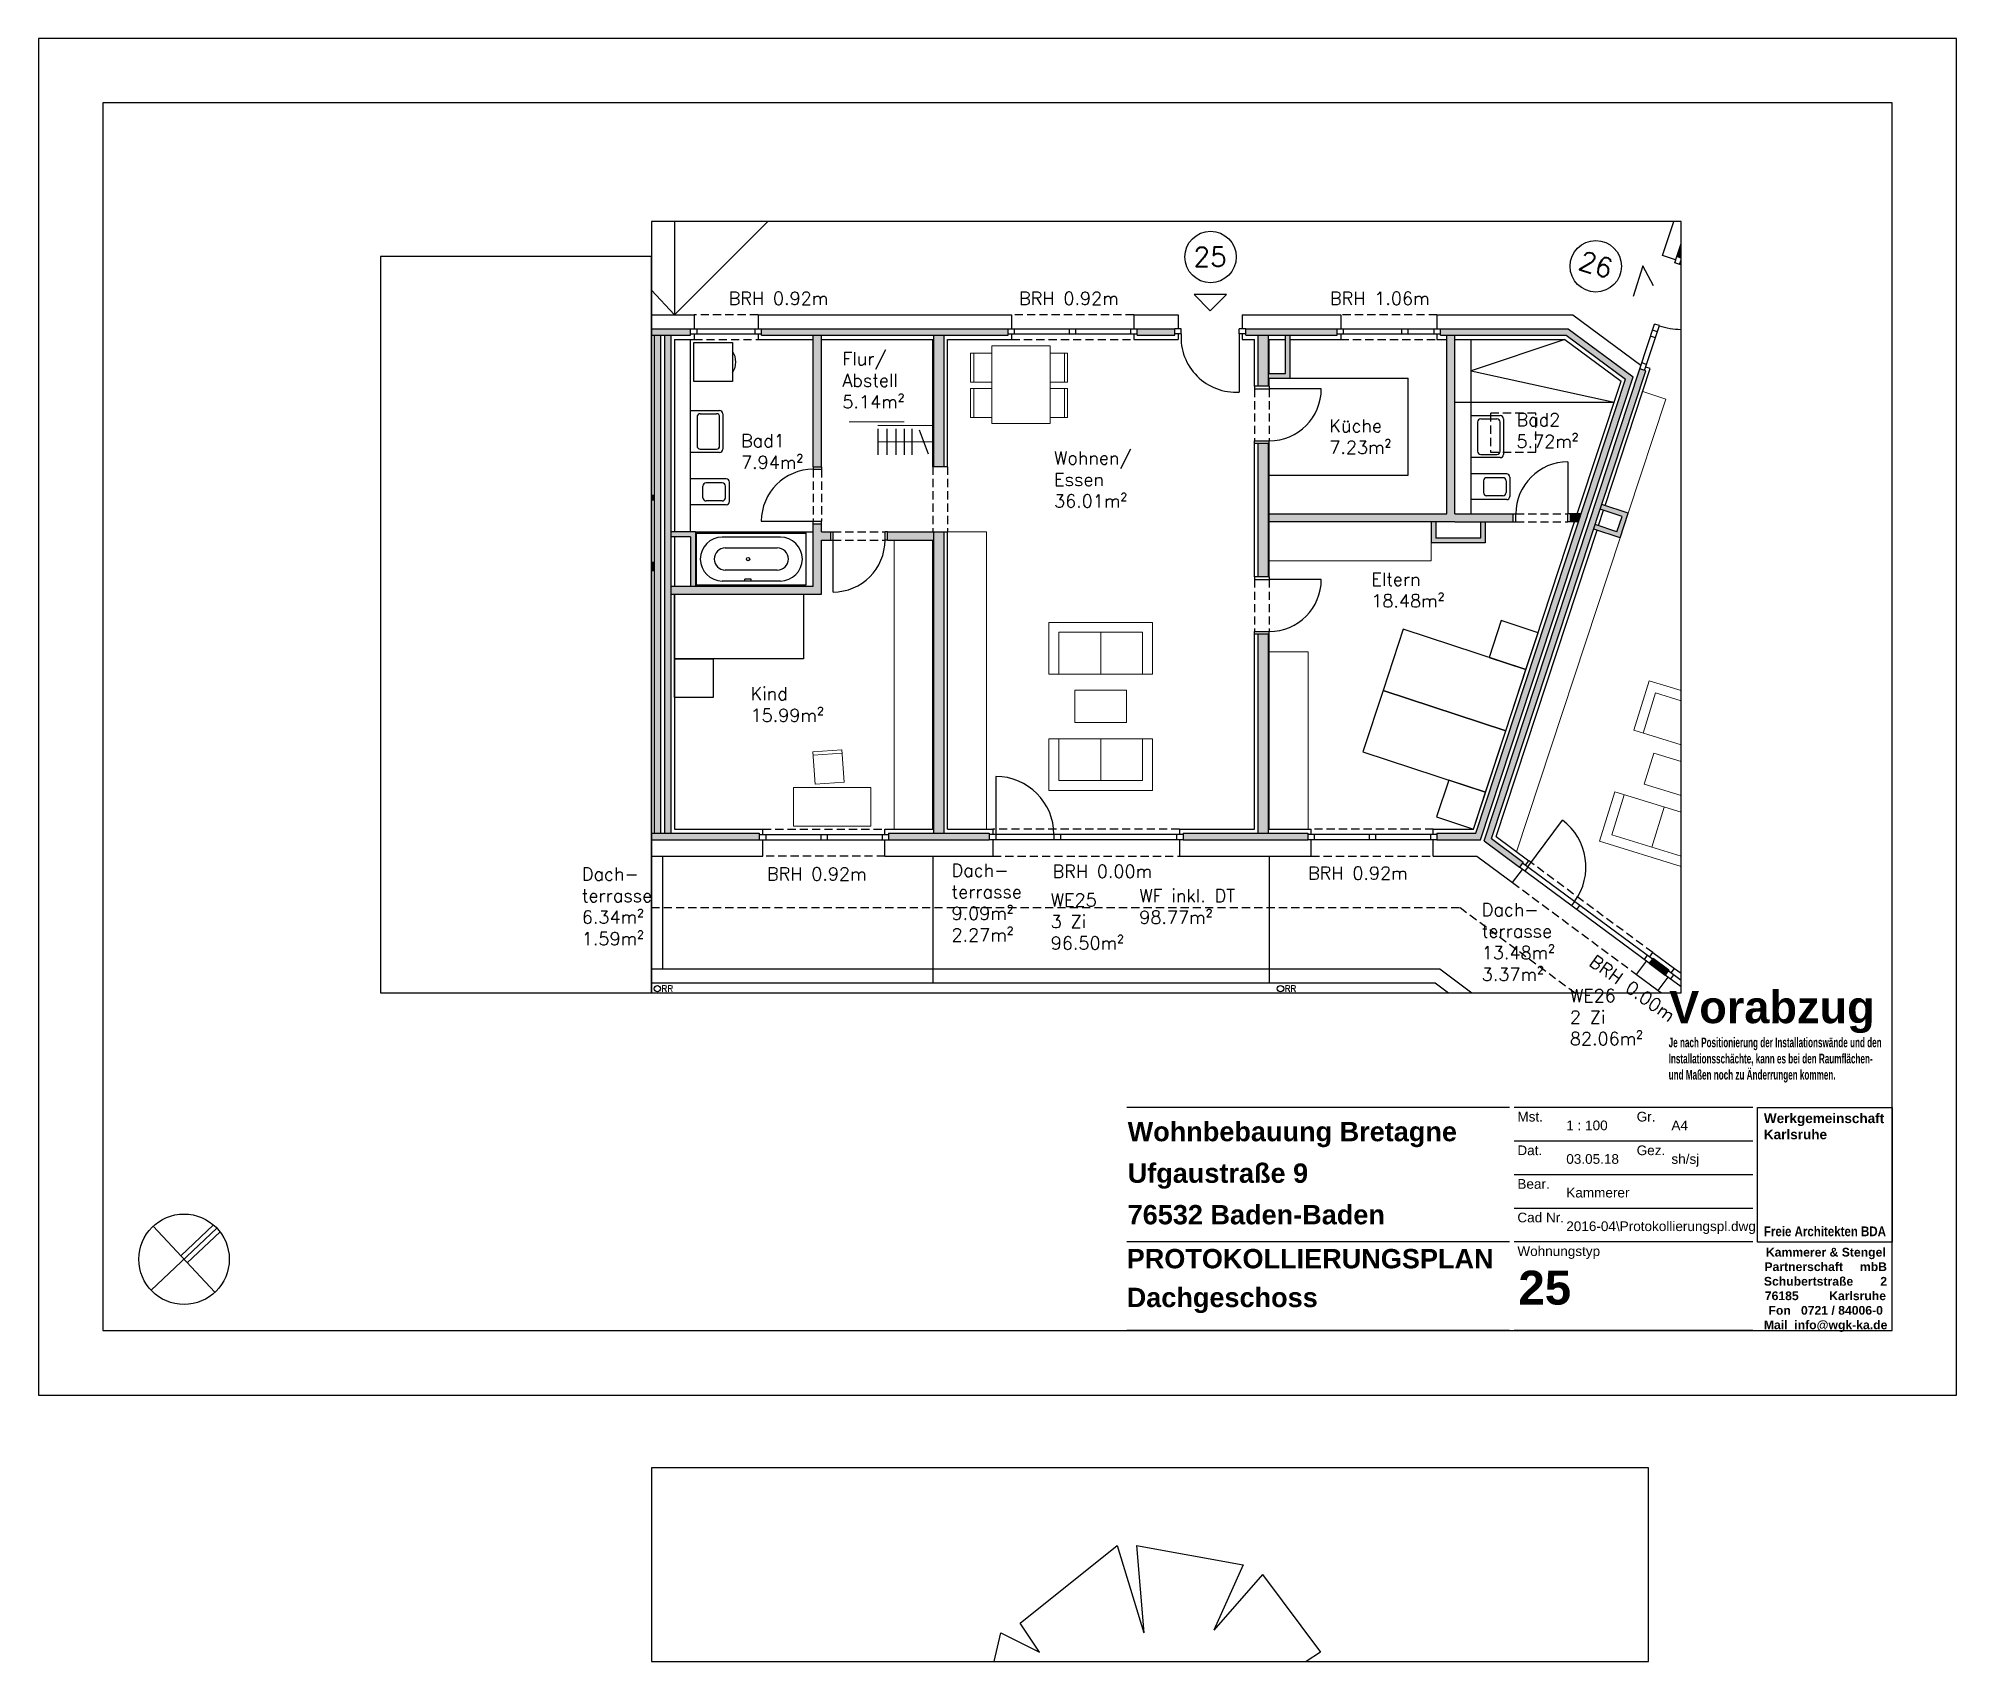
# Model space of a CAD drawing. Header units: metres. Extents: x -2868 to -29, y -3488 to 308.
# Drawn here: x -325.9 to -28.9, y 56.5 to 307.7 of the extents above; entities outside this region: 1.
import ezdxf

# ---------------------------------------------------------------- set-up
doc = ezdxf.new("R2010")
doc.units = ezdxf.units.M
doc.header["$LTSCALE"] = 0.02
doc.header["$XCLIPFRAME"] = 2
doc.linetypes.add('AUSGEZOGEN', pattern=[0])
doc.linetypes.add('VERDECKT', pattern=[9.525, 6.35, -3.175])
for name, color, linetype in [('A--Layout-PLANKOPF', 7, 'AUSGEZOGEN'), ('A-Grundriss - Ansichtskante', 5, 'AUSGEZOGEN'), ('A-Grundriss - Bad', 4, 'AUSGEZOGEN'), ('A-Grundriss - Dämmung', 2, 'Continuous'), ('A-Grundriss - Fenster', 252, 'AUSGEZOGEN'), ('A-Grundriss - Fenster Sturz', 4, 'VERDECKT'), ('A-Grundriss - Küche', 4, 'AUSGEZOGEN'), ('A-Grundriss - Möbel', 252, 'AUSGEZOGEN'), ('A-Grundriss - Regenleitungen', 4, 'Continuous'), ('A-Grundriss - Regenleitungen Beschrif', 4, 'Continuous'), ('A-Grundriss - Sichtkante verdeckt', 7, 'VERDECKT'), ('A-Grundriss - Türen', 2, 'AUSGEZOGEN'), ('A-Grundriss - Wand', 3, 'AUSGEZOGEN'), ('A-Layout-Text', 250, 'Continuous'), ('A-Schraffur - Holzbau', 21, 'Continuous'), ('A-Schraffur - Trockenbau', 254, 'Continuous'), ('A-Text BRH', 4, 'Continuous'), ('A-Text Wohnfl', 4, 'Continuous'), ('A-Text Wohnungsnummer', 4, 'Continuous'), ('B-SY_V-GRANL_BAUM', 7, 'Continuous'), ('vermarktung-logo1_1_0', 7, 'Continuous')]:
    doc.layers.add(name, color=color, linetype=linetype)
doc.layers.add('A-Afenster', color=80, linetype='Continuous', plot=False)
doc.styles.add('Arial', font='arial.ttf')
doc.styles.add('ARIAL-FETT', font='arialbd.ttf', dxfattribs={"width": 0.6})
doc.styles.add('Romans', font='Romans.shx')
picture_1 = doc.add_image_def('image1.png', size_in_pixel=(4513, 4513))

# ---------------------------------------------------------------- blocks, each defined once
blk = doc.blocks.new('*E3')
at = {"layer": 'B-SY_V-GRANL_BAUM'}
for p, q in [((4.03, 5.97), (19.03, 17.97)), ((19.03, 17.97), (23.16, 4.47)), ((22.03, 17.97), (38.53, 14.97)), ((22.03, 17.97), (23.16, 4.47)), ((38.53, 14.97), (34.03, 4.85)), ((41.53, 13.47), (34.03, 4.85)), ((41.53, 13.47), (50.53, 1.47)), ((7.03, 1.47), (4.03, 5.97)), ((0, 0), (1.03, 4.47)), ((1.03, 4.47), (7.03, 1.47)), ((50.53, 1.47), (48.32, 0))]:
    blk.add_line(p, q, dxfattribs=at)
blk = doc.blocks.new('kopf (mbr)')
at = {"color": 7}
blk.add_line((-37.75, 10), (-10, 10), dxfattribs=at)
at = {"color": 2}
blk.add_lwpolyline([(-37.75, 56), (-10, 56), (-10, 28.25), (-37.75, 28.25)], close=True, dxfattribs=at)
at = {"color": 2, "insert": (-36.46, 54.79), "char_height": 2, "width": 25.2066, "attachment_point": 1, "style": 'ARIAL-FETT'}
blk.add_mtext('{\\W1;Werkgemeinschaft Karlsruhe \\P\\P\\P\\P\\P\\P\\W0.85;Freie Architekten BDA}', dxfattribs=at)
at = {"color": 252, "insert": (-36.5, 27.05), "char_height": 1.8, "width": 25.2921, "attachment_point": 1, "style": 'ARIAL-FETT'}
blk.add_mtext('\\pi0.45859;{\\W1;Kammerer & Stengel \\P\\pi0.15348;Partnerschaft     mbB \\P\\pi0.038063;Schubertstraße        2 \\P\\pi0.23636;76185         Karlsruhe \\P\\pi0.98963;Fon   0721 / 84006-0 \\P\\pi0.028854;Mail  info@wgk-ka.de}', dxfattribs=at)
blk = doc.blocks.new('Zeichnung_1_1', base_point=(0.5, 0.72))
at = {"layer": 'vermarktung-logo1_1_0'}
image = blk.add_image(picture_1, insert=(0.5, 0.72), size_in_units=(1.759, 1.759), dxfattribs=at)
image.set_boundary_path([(-0.5, -0.5), (4512.5, 4512.5)])

msp = doc.modelspace()

# ---------------------------------------------------------------- hatches: boundary and pattern name
at = {"layer": 'A-Schraffur - Holzbau', "ltscale": 10}
h = msp.add_hatch(color=5, dxfattribs=at)
h.dxf.hatch_style = 1
h.paths.add_polyline_path([(-229.55, 261.8), (-230.55, 261.8), (-230.55, 184.7), (-229.55, 184.7)])
h = msp.add_hatch(color=5, dxfattribs=at)
h.dxf.hatch_style = 1
h.paths.add_polyline_path([(-227.95, 261.8), (-228.95, 261.8), (-228.95, 184.7), (-227.95, 184.7)])
h = msp.add_hatch(color=5, dxfattribs=at)
h.dxf.hatch_style = 1
h.paths.add_polyline_path([(-175.75, 262.8), (-213.9, 262.8), (-213.9, 261.8), (-175.75, 261.8)])
h = msp.add_hatch(color=5, dxfattribs=at)
h.dxf.hatch_style = 1
h.paths.add_polyline_path([(-185.65, 261.8), (-187.25, 261.8), (-187.25, 241.45), (-185.65, 241.45)])
h = msp.add_hatch(color=5, dxfattribs=at)
h.dxf.hatch_style = 1
h.paths.add_polyline_path([(-149.95, 262.8), (-155.75, 262.8), (-155.75, 261.8), (-149.95, 261.8)])
h = msp.add_hatch(color=5, dxfattribs=at)
h.dxf.hatch_style = 1
h.paths.add_polyline_path([(-124.8, 262.8), (-138.95, 262.8), (-138.95, 261.8), (-124.8, 261.8)])
h = msp.add_hatch(color=5, dxfattribs=at)
h.dxf.hatch_style = 1
h.paths.add_polyline_path([(-135.45, 261.8), (-137.05, 261.8), (-137.05, 253.9), (-135.45, 253.9)])
h = msp.add_hatch(color=5, dxfattribs=at)
h.dxf.hatch_style = 1
h.paths.add_polyline_path([(-78.99, 255.37), (-89.02, 262.8), (-108.8, 262.8), (-108.8, 261.8), (-89.35, 261.8), (-80.16, 255), (-103.34, 184.7), (-109.36, 184.7), (-109.36, 183.7), (-102.62, 183.7)])
h = msp.add_hatch(color=5, dxfattribs=at)
h.dxf.hatch_style = 1
h.paths.add_polyline_path([(-77, 256.28), (-77.95, 256.6), (-102.05, 183.51), (-96.56, 179.45), (-95.97, 180.25), (-100.88, 183.88)])
h = msp.add_hatch(color=5, dxfattribs=at)
h.dxf.hatch_style = 1
h.paths.add_polyline_path([(-135.45, 245.05), (-137.05, 245.05), (-137.05, 224.4), (-135.45, 224.4)])
h = msp.add_hatch(color=5, dxfattribs=at)
h.dxf.hatch_style = 1
h.paths.add_polyline_path([(-185.65, 231.35), (-187.25, 231.35), (-187.25, 184.7), (-185.65, 184.7)])
h = msp.add_hatch(color=5, dxfattribs=at)
h.dxf.hatch_style = 1
h.paths.add_polyline_path([(-135.45, 215.55), (-137.05, 215.55), (-137.05, 184.7), (-135.45, 184.7)])
h = msp.add_hatch(color=5, dxfattribs=at)
h.dxf.hatch_style = 1
h.paths.add_polyline_path([(-178.65, 184.7), (-194.26, 184.7), (-194.26, 183.7), (-178.65, 183.7)])
h = msp.add_hatch(color=5, dxfattribs=at)
h.dxf.hatch_style = 1
h.paths.add_polyline_path([(-129.36, 184.7), (-148.65, 184.7), (-148.65, 183.7), (-129.36, 183.7)])
h = msp.add_hatch(color=5, dxfattribs=at)
h.dxf.hatch_style = 1
h.paths.add_polyline_path([(-75.87, 165.38), (-76.47, 164.58), (-74.01, 162.76), (-73.42, 163.57)])
at = {"layer": 'A-Schraffur - Trockenbau', "ltscale": 10}
h = msp.add_hatch(color=5, dxfattribs=at)
h.dxf.hatch_style = 1
h.paths.add_polyline_path([(-204.65, 261.8), (-205.9, 261.8), (-205.9, 241.45), (-204.65, 241.45)])
h = msp.add_hatch(color=5, dxfattribs=at)
h.dxf.hatch_style = 1
h.paths.add_polyline_path([(-132.05, 261.8), (-132.8, 261.8), (-132.8, 255.9), (-135.45, 255.9), (-135.45, 255.15), (-132.05, 255.15)])
h = msp.add_hatch(color=5, dxfattribs=at)
h.dxf.hatch_style = 1
h.paths.add_polyline_path([(-97.53, 234.15), (-106.55, 234.15), (-106.55, 261.8), (-107.8, 261.8), (-107.8, 234.15), (-135.3, 234.15), (-135.3, 232.9), (-106.55, 232.9), (-97.53, 232.9)])
h = msp.add_hatch(color=5, dxfattribs=at)
h.dxf.hatch_style = 1
h.paths.add_polyline_path([(-79.74, 234.24), (-83.83, 235.59), (-84.06, 234.88), (-80.69, 233.76), (-81.47, 231.39), (-84.84, 232.5), (-85.08, 231.79), (-80.99, 230.44)])
h = msp.add_hatch(color=5, dxfattribs=at)
h.dxf.hatch_style = 1
h.paths.add_polyline_path([(-204.65, 230.1), (-203.25, 230.1), (-203.25, 231.35), (-204.65, 231.35), (-204.65, 232.6), (-205.9, 232.6), (-205.9, 222.95), (-227.95, 222.95), (-227.95, 221.7), (-204.65, 221.7)])
h = msp.add_hatch(color=5, dxfattribs=at)
h.dxf.hatch_style = 1
h.paths.add_polyline_path([(-101.86, 232.9), (-102.61, 232.9), (-102.61, 230.4), (-109.51, 230.4), (-109.51, 232.9), (-110.26, 232.9), (-110.26, 229.65), (-101.86, 229.65)])
h = msp.add_hatch(color=5, dxfattribs=at)
h.dxf.hatch_style = 1
h.paths.add_polyline_path([(-87.04, 234.15), (-88.68, 234.15), (-88.68, 232.9), (-87.45, 232.9)])
h = msp.add_hatch(color=5, dxfattribs=at)
h.dxf.hatch_style = 1
h.paths.add_polyline_path([(-224.15, 231.35), (-227.95, 231.35), (-227.95, 230.6), (-224.9, 230.6), (-224.9, 222.95), (-224.15, 222.95)])
h = msp.add_hatch(color=5, dxfattribs=at)
h.dxf.hatch_style = 1
h.paths.add_polyline_path([(-187.25, 231.35), (-194.4, 231.35), (-194.4, 230.1), (-187.25, 230.1)])
at = {"layer": 'A-Text Wohnungsnummer', "ltscale": 10}
h = msp.add_hatch(dxfattribs=at)
h.set_pattern_fill('ANGLE', color=256, angle=-17.1497)
h.set_pattern_definition([(342.8503, (-5660.875, 934.015), (20.59665, 66.7443), [50.8, -19.05]), (72.8503, (-5660.875, 934.015), (-66.7443, 20.59665), [50.8, -19.05])])
h.paths.add_polyline_path([(-75.83, 269.42), (-77.48, 272.54), (-78.96, 267.77)])
h = msp.add_hatch(dxfattribs=at)
h.set_pattern_fill('ANGLE', color=256, angle=-90)
h.set_pattern_definition([(270, (-1156.266, 5798.266), (69.85, -2e-15), [50.8, -19.05]), (360, (-1156.266, 5798.266), (6e-15, 69.85), [50.8, -19.05])])
h.paths.add_polyline_path([(-144.45, 265.58), (-141.95, 268.08), (-146.95, 268.08)])

# ---------------------------------------------------------------- linework, layer by layer
at = {"layer": 'A--Layout-PLANKOPF'}
for p, q in [((-98.13, 142.25), (-157.38, 142.25)), ((-60.45, 142.25), (-97.38, 142.25)), ((-60.45, 137.05), (-97.38, 137.05)), ((-60.45, 131.84), (-97.38, 131.84)), ((-60.45, 126.64), (-97.38, 126.64)), ((-98.13, 121.44), (-157.38, 121.44)), ((-60.45, 121.44), (-97.38, 121.44)), ((-98.13, 107.75), (-157.38, 107.75)), ((-60.45, 107.75), (-97.38, 107.75))]:
    msp.add_line(p, q, dxfattribs=at)
at = {"layer": 'A-Afenster'}
for points in [[(-325.88, 307.75), (-325.88, 97.75), (-28.88, 97.75), (-28.88, 307.75)], [(-315.88, 297.75), (-315.88, 107.75), (-38.88, 107.75), (-38.88, 297.75)]]:
    msp.add_lwpolyline(points, close=True, dxfattribs=at)
at = {"layer": 'A-Afenster', "linetype": 'Continuous'}
for points in [[(-230.97, 160.03), (-71.55, 160.03), (-71.55, 279.41), (-230.97, 279.41)], [(-272.9, 160.03), (-230.97, 160.03), (-230.97, 274.01), (-272.9, 274.01)], [(-230.97, 56.48), (-76.59, 56.48), (-76.59, 86.47), (-230.97, 86.47)]]:
    msp.add_lwpolyline(points, close=True, dxfattribs=at)
at = {"layer": 'A-Grundriss - Ansichtskante', "ltscale": 10}
for p, q in [((-227.4, 279.41), (-227.4, 264.95)), ((-227.4, 264.95), (-212.94, 279.41)), ((-230.97, 268.8), (-227.4, 264.95)), ((-229.25, 181.15), (-229.25, 163.7)), ((-187.4, 181.15), (-187.4, 161.55)), ((-135.3, 181.15), (-135.3, 161.55)), ((-230.97, 163.7), (-108.9, 163.7)), ((-108.9, 163.7), (-103.94, 160.03)), ((-230.97, 161.55), (-109.61, 161.55)), ((-109.61, 161.55), (-107.56, 160.03))]:
    msp.add_line(p, q, dxfattribs=at)
at = {"layer": 'A-Grundriss - Ansichtskante', "linetype": 'VERDECKT', "ltscale": 10}
for p, q in [((-230.97, 173.2), (-105.77, 173.2)), ((-105.77, 173.2), (-87.97, 160.03))]:
    msp.add_line(p, q, dxfattribs=at)
at = {"layer": 'A-Grundriss - Bad', "ltscale": 10}
for p, q in [((-224.9, 231.35), (-224.9, 261.15)), ((-104.05, 251.45), (-104.05, 261.15)), ((-224.9, 250.15), (-220.4, 250.15)), ((-223.4, 249.65), (-220.9, 249.65)), ((-219.9, 249.65), (-219.9, 244.15)), ((-106.55, 251.45), (-81.91, 251.45)), ((-104.05, 234.15), (-104.05, 251.45)), ((-223.9, 249.15), (-223.9, 244.65)), ((-220.4, 244.65), (-220.4, 249.15)), ((-104.05, 249.35), (-99.55, 249.35)), ((-103.05, 248.35), (-103.05, 243.85)), ((-102.55, 248.85), (-100.05, 248.85)), ((-99.55, 243.85), (-99.55, 248.35)), ((-99.05, 248.85), (-99.05, 243.35)), ((-220.4, 243.65), (-224.9, 243.65)), ((-223.4, 244.15), (-220.9, 244.15)), ((-99.55, 242.85), (-104.05, 242.85)), ((-102.55, 243.35), (-100.05, 243.35)), ((-219.4, 239.55), (-224.9, 239.55)), ((-223, 236.65), (-223, 238.45)), ((-220, 238.95), (-222.5, 238.95)), ((-219.5, 236.65), (-219.5, 238.45)), ((-218.9, 236.05), (-218.9, 239.05)), ((-98.55, 240.35), (-104.05, 240.35)), ((-102.15, 239.25), (-102.15, 237.45)), ((-99.15, 239.75), (-101.65, 239.75)), ((-98.65, 239.25), (-98.65, 237.45)), ((-98.05, 239.85), (-98.05, 236.85)), ((-219.4, 235.55), (-224.9, 235.55)), ((-220, 236.15), (-222.5, 236.15)), ((-98.55, 236.35), (-104.05, 236.35)), ((-99.15, 236.95), (-101.65, 236.95)), ((-224.15, 231.35), (-205.9, 231.35)), ((-224, 223.15), (-224, 231.15)), ((-224, 231.15), (-207, 231.15)), ((-211, 230.55), (-220, 230.55)), ((-211.48, 228.86), (-219.53, 228.86)), ((-207, 223.15), (-207, 231.15)), ((-224, 223.15), (-207, 223.15)), ((-211, 223.75), (-220, 223.75)), ((-211.48, 225.43), (-219.53, 225.43)), ((-216.5, 223.75), (-216.5, 224.05)), ((-215.5, 224.05), (-216.5, 224.05)), ((-215.5, 223.75), (-215.5, 224.05))]:
    msp.add_line(p, q, dxfattribs=at)
msp.add_lwpolyline([(-224.4, 254.65), (-224.4, 260.65), (-218.4, 260.65), (-218.4, 254.65)], close=True, dxfattribs=at)
msp.add_lwpolyline([(-89.57, 261.15), (-104.05, 256.3), (-81.91, 251.45)], dxfattribs=at)
msp.add_circle((-216, 227.15), 0.25, dxfattribs=at)
for centre, radius, start, end in [((-220.9, 257.65), 3, 326.4427, 33.5573), ((-223.4, 249.15), 0.5, 90, 180), ((-220.9, 249.15), 0.5, 0, 90), ((-220.4, 249.65), 0.5, 0, 90), ((-102.55, 248.35), 0.5, 90, 180), ((-100.05, 248.35), 0.5, 0, 90), ((-99.55, 248.85), 0.5, 0, 90), ((-223.4, 244.65), 0.5, 180, 270), ((-220.9, 244.65), 0.5, 270, 0), ((-220.4, 244.15), 0.5, 270, 0), ((-102.55, 243.85), 0.5, 180, 270), ((-100.05, 243.85), 0.5, 270, 0), ((-99.55, 243.35), 0.5, 270, 0), ((-222.5, 238.45), 0.5, 90, 180), ((-220, 238.45), 0.5, 0, 90), ((-219.4, 239.05), 0.5, 0, 90), ((-101.65, 239.25), 0.5, 90, 180), ((-99.15, 239.25), 0.5, 0, 90), ((-98.55, 239.85), 0.5, 0, 90), ((-222.5, 236.65), 0.5, 180, 270), ((-220, 236.65), 0.5, 270, 0), ((-219.4, 236.05), 0.5, 270, 0), ((-101.65, 237.45), 0.5, 180, 270), ((-99.15, 237.45), 0.5, 270, 0), ((-98.55, 236.85), 0.5, 270, 0), ((-220, 227.15), 3.4, 90, 180), ((-219.53, 227.15), 1.72, 90, 180), ((-211.48, 227.15), 1.72, 360, 90), ((-211, 227.15), 3.4, 360, 90), ((-220, 227.15), 3.4, 180, 270), ((-219.53, 227.15), 1.72, 180, 270), ((-211.48, 227.15), 1.72, 270, 0), ((-211, 227.15), 3.4, 270, 0)]:
    msp.add_arc(centre, radius, start, end, dxfattribs=at)
at = {"layer": 'A-Grundriss - Dämmung', "ltscale": 10}
for p, q in [((-74.43, 274.13), (-72.69, 279.41)), ((-72.39, 273.46), (-74.43, 274.13)), ((-71.55, 273.18), (-71.63, 273.21)), ((-230.97, 264.95), (-224.35, 264.95)), ((-224.35, 264.95), (-224.35, 262.8)), ((-214.45, 264.95), (-175.2, 264.95)), ((-214.45, 264.95), (-214.45, 262.8)), ((-175.2, 264.95), (-175.2, 262.8)), ((-156.3, 264.95), (-149.4, 264.95)), ((-156.3, 264.95), (-156.3, 262.8)), ((-149.4, 264.95), (-149.4, 262.8)), ((-139.5, 264.95), (-124.25, 264.95)), ((-139.5, 264.95), (-139.5, 262.8)), ((-124.25, 264.95), (-124.25, 262.8)), ((-109.35, 264.95), (-88.31, 264.95)), ((-109.35, 264.95), (-109.35, 262.8)), ((-88.31, 264.95), (-77.77, 257.15)), ((-224.35, 262), (-224.35, 261.15)), ((-214.45, 262), (-214.45, 261.15)), ((-175.2, 262), (-175.2, 261.15)), ((-156.3, 262), (-156.3, 261.15)), ((-149.4, 262), (-149.4, 261.15)), ((-139.5, 262), (-139.5, 261.15)), ((-124.25, 262), (-124.25, 261.15)), ((-109.35, 262), (-109.35, 261.15)), ((-227.4, 261.15), (-224.35, 261.15)), ((-227.4, 261.15), (-227.4, 231.35)), ((-214.45, 261.15), (-205.9, 261.15)), ((-204.65, 261.15), (-187.4, 261.15)), ((-187.4, 241.45), (-187.4, 261.15)), ((-185.1, 261.15), (-175.2, 261.15)), ((-185.1, 241.45), (-185.1, 261.15)), ((-156.3, 261.15), (-149.4, 261.15)), ((-139.5, 261.15), (-137.6, 261.15)), ((-137.6, 253.9), (-137.6, 261.15)), ((-135.3, 261.15), (-132.8, 261.15)), ((-135.3, 255.9), (-135.3, 261.15)), ((-132.05, 261.15), (-124.25, 261.15)), ((-109.35, 261.15), (-107.8, 261.15)), ((-106.55, 261.15), (-89.57, 261.15)), ((-89.57, 261.15), (-80.84, 254.69)), ((-83.3, 235.42), (-76.31, 256.63)), ((-76.31, 256.63), (-77.02, 256.87)), ((-137.05, 253.9), (-137.6, 253.9)), ((-135.3, 253.9), (-135.45, 253.9)), ((-135.3, 253.9), (-135.3, 255.15)), ((-87.62, 234.15), (-80.84, 254.69)), ((-137.6, 224.4), (-137.6, 245.05)), ((-137.05, 245.05), (-137.6, 245.05)), ((-135.3, 245.05), (-135.45, 245.05)), ((-135.3, 224.4), (-135.3, 245.05)), ((-187.25, 241.45), (-187.4, 241.45)), ((-185.1, 241.45), (-185.65, 241.45)), ((-84.32, 232.33), (-83.54, 234.7)), ((-103.71, 185.35), (-88.03, 232.9)), ((-227.4, 230.6), (-227.4, 222.95)), ((-187.4, 185.35), (-187.4, 230.1)), ((-185.65, 231.35), (-185.1, 231.35)), ((-185.1, 185.35), (-185.1, 231.35)), ((-100.2, 184.19), (-84.56, 231.62)), ((-137.05, 224.4), (-137.6, 224.4)), ((-135.3, 224.4), (-135.45, 224.4)), ((-227.4, 221.7), (-227.4, 185.35)), ((-137.6, 185.35), (-137.6, 215.55)), ((-137.05, 215.55), (-137.6, 215.55)), ((-135.3, 215.55), (-135.45, 215.55)), ((-135.3, 185.35), (-135.3, 215.55)), ((-227.4, 185.35), (-213.71, 185.35)), ((-213.71, 184.5), (-213.71, 185.35)), ((-194.81, 185.35), (-187.4, 185.35)), ((-194.81, 184.5), (-194.81, 185.35)), ((-185.1, 185.35), (-178.1, 185.35)), ((-178.1, 185.35), (-178.1, 184.5)), ((-149.2, 185.35), (-137.6, 185.35)), ((-149.2, 185.35), (-149.2, 184.5)), ((-135.3, 185.35), (-128.81, 185.35)), ((-128.81, 184.5), (-128.81, 185.35)), ((-109.91, 185.35), (-103.71, 185.35)), ((-109.91, 184.5), (-109.91, 185.35)), ((-100.2, 184.19), (-95.14, 180.45)), ((-213.71, 181.15), (-213.71, 183.7)), ((-194.81, 181.15), (-194.81, 183.7)), ((-178.1, 183.7), (-178.1, 181.15)), ((-149.2, 183.7), (-149.2, 181.15)), ((-128.81, 181.15), (-128.81, 183.7)), ((-109.91, 181.15), (-109.91, 183.7)), ((-230.97, 181.15), (-213.71, 181.15)), ((-194.81, 181.15), (-178.1, 181.15)), ((-149.2, 181.15), (-128.81, 181.15)), ((-109.91, 181.15), (-103.15, 181.15)), ((-103.15, 181.15), (-97.64, 177.07)), ((-97.64, 177.07), (-96.12, 179.12)), ((-95.65, 179.76), (-95.14, 180.45)), ((-78.43, 162.86), (-76.91, 164.91)), ((-76.43, 165.55), (-75.93, 166.23)), ((-75.93, 166.23), (-72.59, 163.76)), ((-73.09, 163.08), (-72.59, 163.76)), ((-78.43, 162.86), (-75.09, 160.38)), ((-75.09, 160.38), (-73.57, 162.43))]:
    msp.add_line(p, q, dxfattribs=at)
at = {"layer": 'A-Grundriss - Fenster', "ltscale": 10}
for p, q in [((-224.9, 262.8), (-213.9, 262.8)), ((-224.9, 262), (-213.9, 262)), ((-223.9, 262), (-223.9, 262.8)), ((-214.9, 262), (-214.9, 262.8)), ((-175.75, 262.8), (-155.75, 262.8)), ((-175.75, 262), (-155.75, 262)), ((-174.75, 262), (-174.75, 262.8)), ((-166.25, 262), (-166.25, 262.8)), ((-165.25, 262), (-165.25, 262.8)), ((-156.75, 262), (-156.75, 262.8)), ((-124.8, 262.8), (-108.8, 262.8)), ((-124.8, 262), (-108.8, 262)), ((-123.8, 262), (-123.8, 262.8)), ((-114.8, 262), (-114.8, 262.8)), ((-113.8, 262), (-113.8, 262.8)), ((-109.8, 262), (-109.8, 262.8)), ((-177.65, 193.5), (-177.65, 184.5)), ((-214.26, 184.5), (-194.26, 184.5)), ((-213.26, 184.5), (-213.26, 183.7)), ((-204.76, 184.5), (-204.76, 183.7)), ((-203.76, 184.5), (-203.76, 183.7)), ((-195.26, 184.5), (-195.26, 183.7)), ((-148.65, 184.5), (-178.65, 184.5)), ((-177.65, 184.5), (-177.65, 183.7)), ((-168.65, 184.5), (-168.65, 183.7)), ((-167.65, 184.5), (-167.65, 183.7)), ((-149.65, 184.5), (-149.65, 183.7)), ((-109.36, 184.5), (-129.36, 184.5)), ((-128.36, 184.5), (-128.36, 183.7)), ((-119.86, 184.5), (-119.86, 183.7)), ((-118.86, 184.5), (-118.86, 183.7)), ((-110.36, 184.5), (-110.36, 183.7)), ((-95.28, 179.5), (-89.93, 186.73)), ((-214.26, 183.7), (-194.26, 183.7)), ((-148.65, 183.7), (-178.65, 183.7)), ((-109.36, 183.7), (-129.36, 183.7)), ((-76.47, 164.58), (-96.56, 179.45)), ((-75.99, 165.22), (-96.09, 180.09)), ((-95.28, 179.5), (-95.76, 178.85)), ((-88.05, 174.14), (-88.53, 173.5)), ((-87.25, 173.55), (-87.72, 172.91)), ((-76.8, 165.82), (-77.27, 165.17)), ((-71.55, 161.94), (-73.54, 163.4)), ((-71.55, 160.94), (-74.01, 162.76)), ((-72.73, 162.81), (-73.21, 162.17))]:
    msp.add_line(p, q, dxfattribs=at)
at = {"layer": 'A-Grundriss - Fenster', "linetype": 'VERDECKT', "ltscale": 10}
msp.add_lwpolyline([(-94.04, 249.72), (-101.04, 249.72), (-101.04, 243.72), (-94.04, 243.72)], close=True, dxfattribs=at)
at = {"layer": 'A-Grundriss - Fenster', "ltscale": 10}
for centre, start, end in [((-177.65, 184.5), 0, 90), ((-95.28, 179.5), 323.5, 53.5)]:
    msp.add_arc(centre, 9, start, end, dxfattribs=at)
at = {"layer": 'A-Grundriss - Fenster Sturz', "ltscale": 10}
for p, q in [((-214.45, 264.95), (-224.35, 264.95)), ((-156.3, 264.95), (-175.2, 264.95)), ((-109.35, 264.95), (-124.25, 264.95)), ((-224.35, 261.15), (-214.45, 261.15)), ((-175.2, 261.15), (-156.3, 261.15)), ((-124.25, 261.15), (-109.35, 261.15)), ((-213.71, 185.35), (-194.81, 185.35)), ((-149.2, 185.35), (-178.1, 185.35)), ((-109.91, 185.35), (-128.81, 185.35)), ((-194.81, 181.15), (-213.71, 181.15)), ((-178.1, 181.15), (-149.2, 181.15)), ((-128.81, 181.15), (-109.91, 181.15)), ((-75.93, 166.23), (-95.14, 180.45)), ((-97.64, 177.07), (-78.43, 162.86)), ((-71.55, 162.99), (-72.59, 163.76)), ((-75.09, 160.38), (-74.6, 160.03))]:
    msp.add_line(p, q, dxfattribs=at)
at = {"layer": 'A-Grundriss - Küche', "ltscale": 10}
for p, q in [((-132.05, 255.15), (-113.8, 255.15)), ((-113.8, 240.15), (-113.8, 255.15)), ((-135.45, 240.15), (-113.8, 240.15))]:
    msp.add_line(p, q, dxfattribs=at)
at = {"layer": 'A-Grundriss - Möbel', "linetype": 'Continuous', "lineweight": 18, "ltscale": 100}
for p, q in [((-181.57, 259.04), (-178.25, 259.04)), ((-181.57, 254.54), (-181.57, 259.04)), ((-181.07, 259.04), (-181.07, 254.54)), ((-178.25, 260.15), (-178.25, 248.15)), ((-178.25, 260.15), (-169.25, 260.15)), ((-169.25, 248.15), (-169.25, 260.15)), ((-166.52, 259.04), (-169.25, 259.04)), ((-167.02, 259.04), (-167.02, 254.54)), ((-166.52, 254.54), (-166.52, 259.04)), ((-178.25, 254.54), (-181.57, 254.54)), ((-181.57, 249.04), (-181.57, 253.54)), ((-181.57, 253.54), (-178.25, 253.54)), ((-181.07, 253.54), (-181.07, 249.04)), ((-169.25, 254.54), (-166.52, 254.54)), ((-166.52, 253.54), (-169.25, 253.54)), ((-167.02, 253.54), (-167.02, 249.04)), ((-166.52, 249.04), (-166.52, 253.54)), ((-73.92, 251.89), (-77.48, 253.07)), ((-79.74, 234.24), (-73.92, 251.89)), ((-200.33, 248.39), (-191.83, 248.39)), ((-195.9, 247.8), (-187.4, 247.8)), ((-178.25, 249.04), (-181.57, 249.04)), ((-178.25, 248.15), (-169.25, 248.15)), ((-169.25, 249.04), (-166.52, 249.04)), ((-195.9, 245.3), (-187.4, 245.3)), ((-193.4, 185.35), (-193.4, 230.1)), ((-185.1, 231.35), (-179.1, 231.35)), ((-179.1, 185.35), (-179.1, 231.35)), ((-110.26, 226.9), (-110.26, 229.65)), ((-97.02, 181.84), (-80.99, 230.44)), ((-110.26, 226.9), (-135.45, 226.9)), ((-169.41, 217.35), (-169.41, 209.35)), ((-153.41, 217.35), (-169.41, 217.35)), ((-153.41, 217.35), (-153.41, 209.35)), ((-167.91, 215.85), (-167.91, 209.35)), ((-167.91, 215.85), (-167.91, 209.35)), ((-154.91, 215.85), (-167.91, 215.85)), ((-161.41, 215.85), (-161.41, 209.35)), ((-154.91, 215.85), (-154.91, 209.35)), ((-129.3, 212.8), (-135.3, 212.8)), ((-129.3, 185.35), (-129.3, 212.8)), ((-153.41, 209.35), (-169.41, 209.35)), ((-76.49, 208.31), (-78.85, 200.67)), ((-71.55, 206.79), (-76.49, 208.31)), ((-165.41, 201.85), (-165.41, 206.85)), ((-157.41, 206.85), (-165.41, 206.85)), ((-157.41, 201.85), (-157.41, 206.85)), ((-75.5, 206.43), (-77.42, 200.22)), ((-75.5, 206.43), (-77.42, 200.22)), ((-71.55, 205.22), (-75.5, 206.43)), ((-153.41, 199.35), (-169.41, 199.35)), ((-169.41, 191.35), (-169.41, 199.35)), ((-167.91, 192.85), (-167.91, 199.35)), ((-167.91, 192.85), (-167.91, 199.35)), ((-157.41, 201.85), (-165.41, 201.85)), ((-161.41, 192.85), (-161.41, 199.35)), ((-154.91, 192.85), (-154.91, 199.35)), ((-153.41, 191.35), (-153.41, 199.35)), ((-71.55, 198.41), (-78.85, 200.67)), ((-205.95, 197.32), (-201.46, 197.63)), ((-205.61, 192.33), (-205.95, 197.32)), ((-201.43, 197.13), (-205.92, 196.82)), ((-201.46, 197.63), (-201.12, 192.64)), ((-77.24, 192.32), (-75.76, 197.1)), ((-71.55, 195.8), (-75.76, 197.1)), ((-201.12, 192.64), (-205.61, 192.33)), ((-153.41, 191.35), (-169.41, 191.35)), ((-154.91, 192.85), (-167.91, 192.85)), ((-84.16, 183.47), (-81.8, 191.11)), ((-82.28, 184.46), (-80.36, 190.67)), ((-82.28, 184.46), (-80.36, 190.67)), ((-71.55, 187.95), (-81.8, 191.11)), ((-71.55, 190.56), (-77.24, 192.32)), ((-76.07, 182.54), (-74.15, 188.75)), ((-71.55, 181.15), (-82.28, 184.46)), ((-71.55, 179.58), (-84.16, 183.47))]:
    msp.add_line(p, q, dxfattribs=at)
at = {"layer": 'A-Grundriss - Möbel', "ltscale": 10}
for p, q in [((-195.9, 247.3), (-195.9, 243.3)), ((-194.5, 247.3), (-194.5, 243.3)), ((-193.1, 247.3), (-193.1, 243.3)), ((-191.82, 247.3), (-191.82, 243.3)), ((-190.66, 247.3), (-190.66, 243.3)), ((-189.52, 247.17), (-188.1, 243.43))]:
    msp.add_line(p, q, dxfattribs=at)
for points in [[(-207.4, 211.7), (-227.4, 211.7), (-227.4, 221.7), (-207.4, 221.7)], [(-101.26, 211.92), (-95.57, 210.05), (-93.69, 215.74), (-99.38, 217.62)], [(-117.69, 206.81), (-98.7, 200.55), (-95.57, 210.05), (-114.56, 216.31)], [(-221.4, 205.7), (-227.4, 205.7), (-227.4, 211.7), (-221.4, 211.7)], [(-120.82, 197.32), (-101.83, 191.05), (-98.7, 200.55), (-117.69, 206.81)], [(-109.41, 187.23), (-103.71, 185.35), (-101.83, 191.05), (-107.53, 192.93)]]:
    msp.add_lwpolyline(points, close=True, dxfattribs=at)
at = {"layer": 'A-Grundriss - Möbel', "linetype": 'Continuous', "lineweight": 18, "ltscale": 100}
msp.add_lwpolyline([(-208.98, 191.8), (-196.98, 191.8), (-196.98, 185.8), (-208.98, 185.8)], close=True, dxfattribs=at)
at = {"layer": 'A-Grundriss - Regenleitungen', "ltscale": 10}
for centre in [(-230.05, 160.65), (-133.56, 160.65)]:
    msp.add_circle(centre, 0.5, dxfattribs=at)
at = {"layer": 'A-Grundriss - Sichtkante verdeckt', "ltscale": 10}
for p, q in [((-137.6, 253.5), (-137.6, 245.45)), ((-135.3, 253.5), (-135.3, 245.45)), ((-205.9, 241.05), (-205.9, 233)), ((-204.65, 241.05), (-204.65, 233)), ((-187.4, 241.45), (-187.4, 231.35)), ((-185.1, 241.45), (-185.1, 231.35)), ((-97.13, 234.15), (-89.08, 234.15)), ((-97.13, 232.9), (-89.08, 232.9)), ((-202.85, 231.35), (-194.8, 231.35)), ((-202.85, 230.1), (-194.8, 230.1)), ((-137.6, 224), (-137.6, 215.95)), ((-135.3, 224), (-135.3, 215.95))]:
    msp.add_line(p, q, dxfattribs=at)
at = {"layer": 'A-Grundriss - Türen', "ltscale": 10}
for p, q in [((-72.53, 273.03), (-72.22, 273.98)), ((-71.77, 272.77), (-71.55, 273.45)), ((-71.58, 272.71), (-72.53, 273.03)), ((-71.58, 272.71), (-71.55, 272.7)), ((-148.95, 262.8), (-149.95, 262.8)), ((-148.95, 262), (-149.95, 262)), ((-148.95, 262), (-148.95, 262.8)), ((-138.95, 262.8), (-139.95, 262.8)), ((-139.95, 262), (-139.95, 262.8)), ((-138.95, 262), (-139.95, 262)), ((-139.95, 262), (-139.95, 253)), ((-77.95, 256.6), (-75.67, 263.53)), ((-77.19, 256.35), (-74.91, 263.28)), ((-75.53, 261.38), (-76.29, 261.63)), ((-75.22, 262.33), (-75.98, 262.58)), ((-74.91, 263.28), (-75.67, 263.53)), ((-76.88, 257.29), (-77.64, 257.55)), ((-137.6, 253.9), (-137.6, 253.5)), ((-137.6, 253.5), (-135.3, 253.5)), ((-135.3, 253.9), (-135.3, 253.5)), ((-127.25, 253.5), (-135.3, 253.5)), ((-137.6, 245.45), (-135.3, 245.45)), ((-137.6, 245.05), (-137.6, 245.45)), ((-135.3, 245.05), (-135.3, 245.45)), ((-205.9, 241.45), (-205.9, 241.05)), ((-205.9, 241.05), (-204.65, 241.05)), ((-204.65, 241.45), (-204.65, 241.05)), ((-89.08, 242.2), (-89.08, 234.15)), ((-213.95, 233), (-205.9, 233)), ((-205.9, 233), (-204.65, 233)), ((-205.9, 232.6), (-205.9, 233)), ((-204.65, 232.6), (-204.65, 233)), ((-97.53, 234.15), (-97.13, 234.15)), ((-97.53, 232.9), (-97.13, 232.9)), ((-97.13, 232.9), (-97.13, 234.15)), ((-89.08, 232.9), (-89.08, 234.15)), ((-88.68, 234.15), (-89.08, 234.15)), ((-88.68, 232.9), (-89.08, 232.9)), ((-203.25, 231.35), (-202.85, 231.35)), ((-203.25, 230.1), (-202.85, 230.1)), ((-202.85, 230.1), (-202.85, 231.35)), ((-202.85, 222.05), (-202.85, 230.1)), ((-194.8, 230.1), (-194.8, 231.35)), ((-194.4, 231.35), (-194.8, 231.35)), ((-194.4, 230.1), (-194.8, 230.1)), ((-137.6, 224.4), (-137.6, 224)), ((-137.6, 224), (-135.3, 224)), ((-135.3, 224.4), (-135.3, 224)), ((-127.25, 224), (-135.3, 224)), ((-137.6, 215.95), (-135.3, 215.95)), ((-137.6, 215.55), (-137.6, 215.95)), ((-135.3, 215.55), (-135.3, 215.95))]:
    msp.add_line(p, q, dxfattribs=at)
for centre, radius, start, end in [((-140.46, 261.49), 8.51, 176.5697, 273.4303), ((-71.59, 272.71), 10, 250.6233, 270.1973), ((-135.3, 253.5), 8.05, 270, 0), ((-205.9, 233), 8.05, 90, 180), ((-89.08, 234.15), 8.05, 90, 180), ((-202.85, 230.1), 8.05, 270, 360), ((-135.3, 224), 8.05, 270, 0)]:
    msp.add_arc(centre, radius, start, end, dxfattribs=at)
at = {"layer": 'A-Grundriss - Wand', "ltscale": 10}
for p, q in [((-72.22, 273.98), (-71.55, 276)), ((-71.55, 273.75), (-72.22, 273.98)), ((-230.97, 262.8), (-224.9, 262.8)), ((-230.97, 261.8), (-224.9, 261.8)), ((-230.55, 261.8), (-230.55, 184.7)), ((-229.55, 261.8), (-229.55, 184.7)), ((-228.95, 261.8), (-228.95, 184.7)), ((-227.95, 261.8), (-227.95, 184.7)), ((-224.9, 261.8), (-224.9, 262.8)), ((-213.9, 262.8), (-175.75, 262.8)), ((-213.9, 261.8), (-213.9, 262.8)), ((-213.9, 261.8), (-175.75, 261.8)), ((-205.9, 241.45), (-205.9, 261.8)), ((-204.65, 241.45), (-204.65, 261.8)), ((-187.25, 241.45), (-187.25, 261.8)), ((-185.65, 241.45), (-185.65, 261.8)), ((-175.75, 261.8), (-175.75, 262.8)), ((-155.75, 262.8), (-149.95, 262.8)), ((-155.75, 261.8), (-155.75, 262.8)), ((-155.75, 261.8), (-149.95, 261.8)), ((-149.95, 261.8), (-149.95, 262.8)), ((-138.95, 262.8), (-124.8, 262.8)), ((-138.95, 261.8), (-138.95, 262.8)), ((-138.95, 261.8), (-124.8, 261.8)), ((-137.05, 253.9), (-137.05, 261.8)), ((-135.45, 253.9), (-135.45, 261.8)), ((-132.8, 255.9), (-132.8, 261.8)), ((-132.05, 255.15), (-132.05, 261.8)), ((-124.8, 261.8), (-124.8, 262.8)), ((-108.8, 262.8), (-89.02, 262.8)), ((-108.8, 261.8), (-108.8, 262.8)), ((-108.8, 261.8), (-89.35, 261.8)), ((-107.8, 234.15), (-107.8, 261.8)), ((-106.55, 234.15), (-106.55, 261.8)), ((-89.35, 261.8), (-80.16, 255)), ((-89.02, 262.8), (-78.99, 255.37)), ((-135.45, 255.9), (-132.8, 255.9)), ((-102.05, 183.51), (-77.95, 256.6)), ((-100.88, 183.88), (-77, 256.28)), ((-77, 256.28), (-77.95, 256.6)), ((-135.45, 253.9), (-137.05, 253.9)), ((-135.45, 255.15), (-132.05, 255.15)), ((-103.34, 184.7), (-80.16, 255)), ((-102.62, 183.7), (-78.99, 255.37)), ((-137.05, 224.4), (-137.05, 245.05)), ((-135.45, 245.05), (-137.05, 245.05)), ((-135.45, 224.4), (-135.45, 245.05)), ((-205.9, 241.45), (-204.65, 241.45)), ((-185.65, 241.45), (-187.25, 241.45)), ((-230.97, 237.05), (-230.55, 237.05)), ((-230.97, 236.3), (-230.55, 236.3)), ((-80.69, 233.76), (-84.06, 234.88)), ((-79.74, 234.24), (-83.83, 235.59)), ((-205.9, 232.6), (-204.65, 232.6)), ((-205.9, 222.95), (-205.9, 232.6)), ((-204.65, 231.35), (-204.65, 232.6)), ((-135.45, 234.15), (-107.8, 234.15)), ((-106.55, 232.9), (-135.45, 232.9)), ((-110.26, 232.9), (-110.26, 229.65)), ((-109.51, 232.9), (-109.51, 230.4)), ((-106.55, 234.15), (-97.53, 234.15)), ((-106.55, 232.9), (-97.53, 232.9)), ((-102.61, 232.9), (-102.61, 230.4)), ((-101.86, 232.9), (-101.86, 229.65)), ((-97.53, 232.9), (-97.53, 234.15)), ((-87.04, 234.15), (-88.68, 234.15)), ((-88.68, 232.9), (-88.68, 234.15)), ((-87.45, 232.9), (-88.68, 232.9)), ((-80.99, 230.44), (-85.08, 231.79)), ((-81.47, 231.39), (-84.84, 232.5)), ((-81.47, 231.39), (-80.69, 233.76)), ((-80.99, 230.44), (-79.74, 234.24)), ((-224.15, 231.35), (-227.95, 231.35)), ((-224.9, 230.6), (-227.95, 230.6)), ((-224.9, 230.6), (-224.9, 222.95)), ((-224.15, 231.35), (-224.15, 222.95)), ((-204.65, 231.35), (-203.25, 231.35)), ((-204.65, 230.1), (-203.25, 230.1)), ((-204.65, 221.7), (-204.65, 230.1)), ((-203.25, 231.35), (-203.25, 230.1)), ((-194.4, 231.35), (-187.25, 231.35)), ((-194.4, 230.1), (-194.4, 231.35)), ((-194.4, 230.1), (-187.25, 230.1)), ((-187.25, 231.35), (-185.65, 231.35)), ((-187.25, 184.7), (-187.25, 231.35)), ((-185.65, 184.7), (-185.65, 231.35)), ((-101.86, 229.65), (-110.26, 229.65)), ((-102.61, 230.4), (-109.51, 230.4)), ((-230.97, 226.65), (-230.55, 226.65)), ((-230.97, 225.4), (-230.55, 225.4)), ((-227.95, 222.95), (-205.9, 222.95)), ((-135.45, 224.4), (-137.05, 224.4)), ((-227.95, 221.7), (-204.65, 221.7)), ((-137.05, 184.7), (-137.05, 215.55)), ((-135.45, 215.55), (-137.05, 215.55)), ((-135.45, 184.7), (-135.45, 215.55)), ((-230.97, 184.7), (-214.26, 184.7)), ((-214.26, 184.7), (-214.26, 183.7)), ((-194.26, 184.7), (-178.65, 184.7)), ((-194.26, 184.7), (-194.26, 183.7)), ((-178.65, 184.7), (-178.65, 183.7)), ((-148.65, 184.7), (-129.36, 184.7)), ((-148.65, 184.7), (-148.65, 183.7)), ((-129.36, 184.7), (-129.36, 183.7)), ((-109.36, 184.7), (-103.34, 184.7)), ((-109.36, 184.7), (-109.36, 183.7)), ((-230.97, 183.7), (-214.26, 183.7)), ((-194.26, 183.7), (-178.65, 183.7)), ((-148.65, 183.7), (-129.36, 183.7)), ((-109.36, 183.7), (-102.62, 183.7)), ((-102.05, 183.51), (-96.56, 179.45)), ((-100.88, 183.88), (-95.97, 180.25)), ((-95.97, 180.25), (-96.56, 179.45)), ((-75.87, 165.38), (-76.47, 164.58)), ((-76.47, 164.58), (-74.01, 162.76)), ((-75.87, 165.38), (-73.42, 163.57)), ((-73.42, 163.57), (-74.01, 162.76))]:
    msp.add_line(p, q, dxfattribs=at)
at = {"layer": 'A-Layout-Text'}
for p, q in [((-308.43, 113.98), (-298.23, 123.57)), ((-298.54, 113.68), (-308.13, 123.87)), ((-303.85, 119.32), (-298.78, 124.09)), ((-302.82, 118.23), (-297.75, 123))]:
    msp.add_line(p, q, dxfattribs=at)
msp.add_circle((-303.33, 118.77), 7, dxfattribs=at)
at = {"layer": 'A-Schraffur - Holzbau', "color": 5, "ltscale": 10}
for points in [[(-71.55, 276), (-71.55, 273.98), (-71.55, 276), (-72.22, 273.98)], [(-71.55, 273.98), (-71.55, 273.75), (-71.55, 273.98), (-72.22, 273.98)], [(-230.97, 262.2), (-230.97, 262.8), (-224.9, 261.8), (-224.9, 262.8)], [(-230.97, 261.8), (-230.97, 262.2), (-230.97, 261.8), (-224.9, 261.8)], [(-230.97, 184.25), (-230.97, 184.7), (-214.26, 183.7), (-214.26, 184.7)], [(-230.97, 183.7), (-230.97, 184.25), (-230.97, 183.7), (-214.26, 183.7)]]:
    msp.add_solid(points, dxfattribs=at)
at = {"layer": 'A-Schraffur - Trockenbau', "color": 5, "ltscale": 10}
for points in [[(-230.97, 236.38), (-230.97, 237.05), (-230.55, 236.3), (-230.55, 237.05)], [(-230.97, 236.3), (-230.97, 236.38), (-230.97, 236.3), (-230.55, 236.3)], [(-230.97, 225.41), (-230.97, 226.65), (-230.55, 225.4), (-230.55, 226.65)], [(-230.97, 225.4), (-230.97, 225.41), (-230.97, 225.4), (-230.55, 225.4)]]:
    msp.add_solid(points, dxfattribs=at)
at = {"layer": 'A-Text Wohnungsnummer', "ltscale": 10}
for p, q in [((-77.48, 272.54), (-78.96, 267.77)), ((-75.83, 269.42), (-77.48, 272.54)), ((-141.95, 268.08), (-146.95, 268.08)), ((-144.45, 265.58), (-146.95, 268.08)), ((-144.45, 265.58), (-141.95, 268.08))]:
    msp.add_line(p, q, dxfattribs=at)
for centre in [(-144.4, 273.91), (-84.76, 272.47)]:
    msp.add_circle(centre, 3.98, dxfattribs=at)

# ---------------------------------------------------------------- block references
at = {"linetype": 'Continuous', "ltscale": 10, "xscale": 10, "yscale": 10}
msp.add_blockref('Zeichnung_1_1', (-2868.29, -3488.33), dxfattribs=at)
at = {"layer": 'A-Layout-Text', "xscale": 0.75, "yscale": 0.75, "zscale": 0.75}
msp.add_blockref('kopf (mbr)', (-31.38, 100.25), dxfattribs=at)
at = {"layer": 'B-SY_V-GRANL_BAUM', "color": 86, "linetype": 'Continuous', "lineweight": 25, "ltscale": 10}
msp.add_blockref('*E3', (-177.9, 56.48), dxfattribs=at)

# ---------------------------------------------------------------- texts
at = {"layer": 'A--Layout-PLANKOPF', "color": 10, "style": 'ARIAL-FETT'}
msp.add_text('Vorabzug', height=5, dxfattribs=at).set_placement((-73.39, 155.31))
at = {"layer": 'A--Layout-PLANKOPF', "color": 2, "style": 'ARIAL-FETT'}
for s, p in [('Wohnbebauung Bretagne', (-157.23, 137.03)), ('Ufgaustraße 9', (-157.23, 130.6)), ('76532 Baden-Baden', (-157.23, 124.17)), ('PROTOKOLLIERUNGSPLAN', (-157.38, 117.36)), ('Dachgeschoss', (-157.38, 111.36))]:
    msp.add_text(s, height=3, dxfattribs=at).set_placement(p)
at = {"layer": 'A--Layout-PLANKOPF', "style": 'Arial'}
for s, p in [('Mst.', (-96.89, 140.09, -21.79)), ('1 : 100', (-89.32, 138.74, -21.79)), ('Gr.', (-78.42, 140.09, -21.79)), ('A4', (-73.04, 138.74, -21.79)), ('Dat.', (-96.89, 134.88, -21.79)), ('03.05.18', (-89.32, 133.54, -21.79)), ('Gez.', (-78.42, 134.88, -21.79)), ('sh/sj', (-73.04, 133.54, -21.79)), ('Bear.', (-96.89, 129.68, -21.79)), ('Kammerer', (-89.32, 128.33, -21.79)), ('Cad Nr.', (-96.89, 124.48, -21.79)), ('2016-04\\Protokollierungspl.dwg', (-89.32, 123.13, -21.79)), ('Wohnungstyp', (-96.89, 119.27, -21.79))]:
    msp.add_text(s, height=1.5, dxfattribs=at).set_placement(p)
at = {"layer": 'A--Layout-PLANKOPF', "color": 6, "style": 'ARIAL-FETT'}
msp.add_text('25', height=5.25, dxfattribs=at).set_placement((-96.73, 111.75, -21.79))
at = {"layer": 'A--Layout-PLANKOPF', "color": 10, "insert": (-73.47, 153.08), "char_height": 1.5, "attachment_point": 1, "style": 'ARIAL-FETT'}
msp.add_mtext_dynamic_manual_height_columns('Je nach Positionierung der Installationswände und den Installationsschächte, kann es bei den Raumflächen- und Maßen noch zu Änderrungen kommen.', width=33.8683, gutter_width=1.25, heights=[0], dxfattribs=at)
at = {"layer": 'A-Grundriss - Regenleitungen Beschrif', "ltscale": 10, "char_height": 1, "attachment_point": 1, "style": 'Romans'}
for insert in [(-230.09, 161.15), (-133.6, 161.15)]:
    msp.add_mtext_dynamic_manual_height_columns(' RR', width=3.3379, gutter_width=12.5, heights=[0], dxfattribs=dict(at, insert=insert))
at = {"layer": 'A-Text BRH', "ltscale": 10, "char_height": 2, "attachment_point": 1, "style": 'Romans'}
for s, insert in [('BRH 0.92m', (-219, 268.5)), ('BRH 0.92m', (-174.04, 268.5)), ('BRH 1.06m', (-125.9, 268.5)), ('BRH 0.92m', (-213.07, 179.42)), ('BRH 0.00m', (-168.86, 179.81)), ('BRH 0.92m', (-129.3, 179.53))]:
    msp.add_mtext_dynamic_manual_height_columns(s, width=17.7706, gutter_width=12.5, heights=[0], dxfattribs=dict(at, insert=insert))
at = {"layer": 'A-Text BRH', "ltscale": 10, "insert": (-84.77, 166.02), "char_height": 2, "attachment_point": 1, "rotation": 324.3113, "style": 'Romans'}
msp.add_mtext_dynamic_manual_height_columns('BRH 0.00m', width=17.7706, gutter_width=12.5, heights=[0], dxfattribs=at)
at = {"layer": 'A-Text Wohnfl', "ltscale": 10, "char_height": 2, "attachment_point": 1, "style": 'Romans'}
for s, width, insert in [('\\A1;Flur/\\PAbstell\\P5.14m²', 22.934, (-201.4, 259.16)), ('\\A1;Bad2\\P5.72m²', 22.934, (-97.02, 249.72)), ('\\A1;Küche\\P7.23m²', 22.934, (-126.01, 248.78)), ('\\A1;Bad1\\P7.94m²', 22.934, (-217.09, 246.46)), ('\\A1;Wohnen/\\PEssen\\P36.01m²', 22.934, (-168.62, 243.8)), ('\\A1;Eltern\\P18.48m²', 22.934, (-119.51, 225.02)), ('\\A1;Kind\\P15.99m²', 22.934, (-215.61, 207.31)), ('\\A1;Dach-\\Pterrasse\\P6.34m²\\P1.59m²', 22.934, (-241.74, 179.39)), ('\\A1;Dach-\\Pterrasse\\P9.09m²\\P2.27m²', 22.934, (-184.5, 179.98)), ('\\A1;WF inkl. DT\\P98.77m²', 14.2178, (-155.43, 176.04)), ('\\A1;Dach-\\Pterrasse\\P13.48m²\\P3.37m²', 22.934, (-102.41, 173.89))]:
    msp.add_mtext_dynamic_manual_height_columns(s, width=width, gutter_width=12.5, heights=[0], dxfattribs=dict(at, insert=insert))
at = {"layer": 'A-Text Wohnungsnummer', "ltscale": 10, "style": 'Romans'}
for s, width, insert, char_height, attachment_point in [('25', 2.5, (-144.46, 273.94), 3, 5), ('\\A1;WE25\\P3 Zi\\P96.50m²', 22.934, (-169.14, 175.38), 2, 1), ('\\A1;WE26\\P2 Zi\\P82.06m²', 22.934, (-88.76, 160.58), 2, 1)]:
    msp.add_mtext_dynamic_manual_height_columns(s, width=width, gutter_width=12.5, heights=[0], dxfattribs=dict(at, insert=insert, char_height=char_height, attachment_point=attachment_point))
at = {"layer": 'A-Text Wohnungsnummer', "ltscale": 10, "insert": (-84.72, 272.74), "char_height": 3, "attachment_point": 5, "rotation": 342.8503, "style": 'Romans'}
msp.add_mtext_dynamic_manual_height_columns('26', width=2.5, gutter_width=12.5, heights=[0], dxfattribs=at)

doc.saveas('drawing.dxf')
